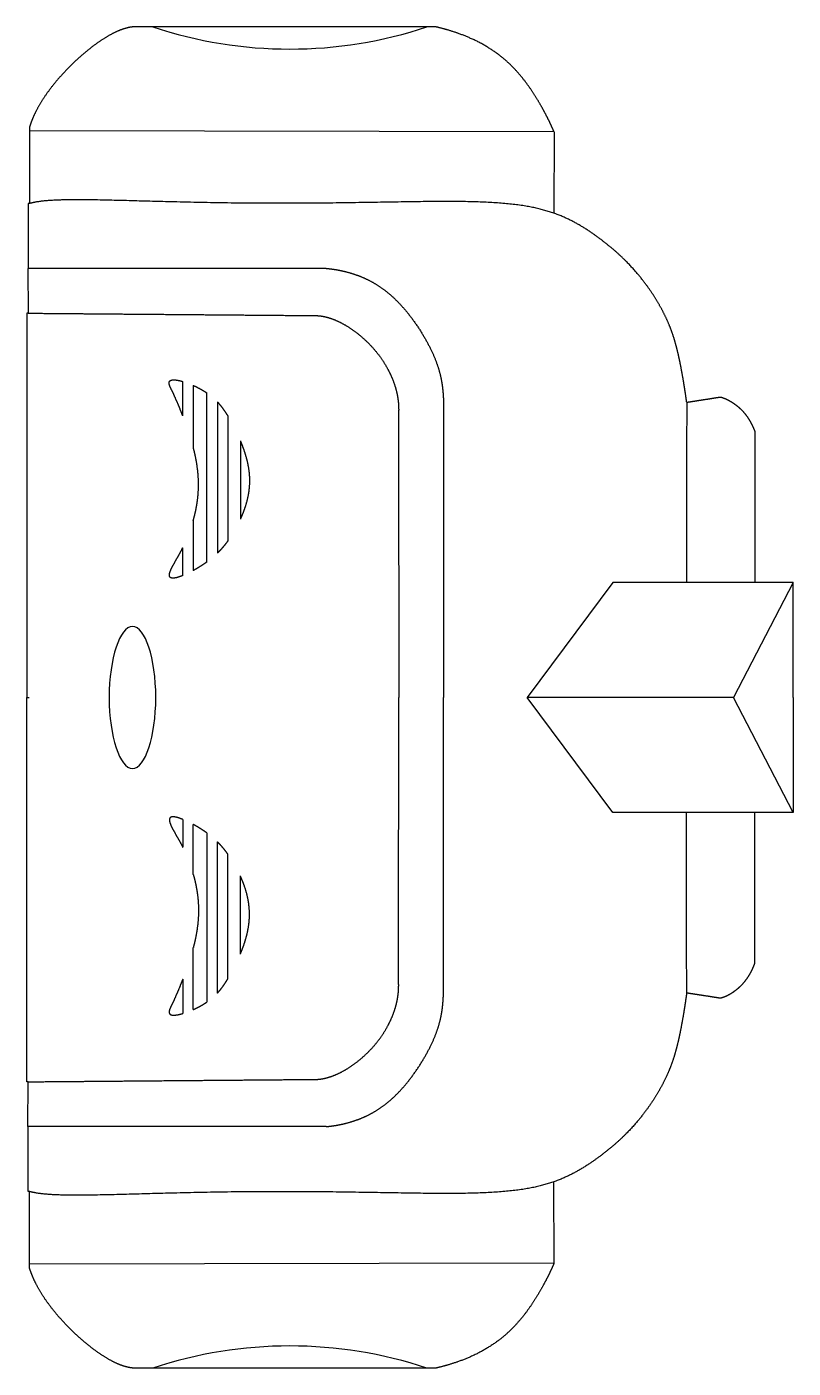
# Model space of a CAD drawing. Header units: millimetres. Extents: x 11.1 to 40, y -19.8 to 30.8.
import ezdxf

# ---------------------------------------------------------------- set-up
doc = ezdxf.new("R2010")
doc.units = ezdxf.units.MM
doc.layers.get('0').update_dxf_attribs({"linetype": 'CONTINUOUS'})

msp = doc.modelspace()

# ---------------------------------------------------------------- linework, layer by layer
for p, q in [((30.992, 26.849), (11.194, 26.89)), ((11.194, 26.89), (11.194, 24.143)), ((30.992, 26.849), (30.986, 23.777)), ((11.194, 24.143), (11.144, 24.143)), ((11.144, 24.143), (11.144, 21.694)), ((11.137, 21.694), (11.144, 20.003)), ((11.144, 20.003), (11.094, 20.003)), ((11.094, 20.003), (11.094, 5.5)), ((16.981, 16.128), (16.981, 17.425)), ((17.377, 17.276), (17.377, 14.936)), ((17.887, 10.61), (17.887, 16.996)), ((18.29, 16.652), (18.29, 10.949)), ((18.679, 16.122), (18.679, 11.409)), ((19.154, 15.182), (19.154, 12.235)), ((17.377, 12.185), (17.377, 10.292)), ((16.981, 10.102), (16.981, 11.154)), ((33.21, 9.841), (29.975, 5.5)), ((40.019, 9.841), (33.21, 9.841)), ((40.019, 9.841), (37.767, 5.5)), ((40.019, 5.5), (40.019, 9.841)), ((11.094, 5.5), (11.187, 5.5)), ((11.094, 5.5), (11.187, 5.5)), ((11.094, -9.003), (11.094, 5.5)), ((33.21, 1.159), (29.975, 5.5)), ((37.767, 5.5), (29.975, 5.5)), ((40.019, 1.159), (37.767, 5.5)), ((40.019, 5.5), (40.019, 1.159)), ((40.019, 1.159), (33.21, 1.159)), ((16.981, 0.898), (16.981, -0.153)), ((17.377, -1.184), (17.377, 0.709)), ((17.887, 0.39), (17.887, -5.995)), ((18.29, -5.652), (18.29, 0.052)), ((18.679, -5.121), (18.679, -0.408)), ((19.154, -4.181), (19.154, -1.235)), ((17.377, -6.275), (17.377, -3.936)), ((16.981, -5.127), (16.981, -6.424)), ((11.144, -9.002), (11.094, -9.003)), ((11.137, -10.694), (11.144, -9.002)), ((11.144, -13.143), (11.144, -10.694)), ((11.194, -13.143), (11.144, -13.143)), ((11.194, -15.89), (11.194, -13.143)), ((30.992, -15.848), (30.986, -12.776)), ((30.992, -15.848), (11.194, -15.89))]:
    msp.add_line(p, q)
for centre, start, end in [((21.024, 46.313), 251.5591, 288.4409), ((21.024, -35.313), 71.5591, 108.4409)]:
    msp.add_arc(centre, 16.342, start, end)
for centre, major_axis in [((15.082, 5.486), (0, -2.693)), ((15.082, 5.515), (0, 2.693))]:
    msp.add_ellipse(centre, major_axis=major_axis, ratio=0.327044, start_param=1.576115, end_param=4.70707)
for points in [[(15.139, 30.81), (15.093, 30.807), (14.997, 30.796), (14.847, 30.767), (14.636, 30.701), (14.35, 30.574), (14.045, 30.401), (13.723, 30.185), (13.39, 29.928), (13.053, 29.639), (12.723, 29.326), (12.408, 28.997), (12.119, 28.66), (11.86, 28.323), (11.637, 27.989), (11.45, 27.66), (11.33, 27.403), (11.256, 27.213), (11.213, 27.087), (11.194, 27.025)], [(26.526, 30.81), (26.07, 30.81), (25.159, 30.81), (23.793, 30.81), (21.971, 30.81), (19.694, 30.81), (17.872, 30.81), (16.506, 30.81), (15.595, 30.81), (15.139, 30.81)], [(30.992, 26.849), (30.974, 26.893), (30.935, 26.982), (30.872, 27.124), (30.775, 27.325), (30.633, 27.6), (30.468, 27.896), (30.28, 28.211), (30.065, 28.537), (29.819, 28.869), (29.541, 29.194), (29.226, 29.506), (28.872, 29.796), (28.48, 30.059), (28.049, 30.293), (27.58, 30.497), (27.176, 30.637), (26.857, 30.729), (26.637, 30.784), (26.526, 30.81)], [(11.194, 27.025), (11.194, 27.02), (11.194, 27.009), (11.194, 26.993), (11.194, 26.971), (11.194, 26.944), (11.194, 26.923), (11.194, 26.907), (11.194, 26.896), (11.194, 26.89)], [(11.197, 23.878), (11.197, 23.878), (11.197, 23.878), (11.197, 23.878), (11.197, 23.878), (11.197, 23.878)], [(22.398, 21.694), (21.947, 21.694), (21.046, 21.694), (19.695, 21.694), (17.893, 21.694), (15.641, 21.694), (13.839, 21.694), (12.488, 21.694), (11.587, 21.694), (11.137, 21.694)], [(22.398, 21.694), (22.46, 21.689), (22.584, 21.675), (22.769, 21.649), (23.013, 21.602), (23.315, 21.524), (23.614, 21.424), (23.911, 21.299), (24.204, 21.146), (24.496, 20.959), (24.787, 20.733), (25.076, 20.464), (25.36, 20.154), (25.634, 19.808), (25.893, 19.437), (26.127, 19.055), (26.33, 18.676), (26.496, 18.31), (26.623, 17.965), (26.713, 17.637), (26.773, 17.318), (26.8, 17.062), (26.813, 16.866), (26.818, 16.732), (26.819, 16.665)], [(11.144, 20.003), (11.575, 19.999), (12.437, 19.992), (13.73, 19.981), (15.454, 19.967), (17.609, 19.949), (19.332, 19.935), (20.625, 19.924), (21.487, 19.917), (21.918, 19.913)], [(21.918, 19.913), (21.961, 19.914), (22.047, 19.914), (22.178, 19.905), (22.359, 19.874), (22.594, 19.805), (22.838, 19.705), (23.089, 19.575), (23.342, 19.415), (23.594, 19.23), (23.839, 19.022), (24.07, 18.795), (24.283, 18.553), (24.473, 18.302), (24.638, 18.046), (24.777, 17.79), (24.892, 17.537), (24.983, 17.289), (25.051, 17.048), (25.099, 16.812), (25.126, 16.577), (25.132, 16.388), (25.128, 16.243), (25.122, 16.145), (25.118, 16.096)], [(36, 16.642), (36.052, 16.65), (36.154, 16.666), (36.307, 16.689), (36.511, 16.721), (36.766, 16.761), (36.971, 16.793), (37.124, 16.817), (37.226, 16.833), (37.277, 16.84)], [(37.277, 16.84), (37.295, 16.835), (37.332, 16.825), (37.388, 16.806), (37.463, 16.776), (37.559, 16.731), (37.656, 16.678), (37.755, 16.616), (37.854, 16.546), (37.952, 16.466), (38.048, 16.378), (38.14, 16.281), (38.227, 16.176), (38.309, 16.063), (38.384, 15.942), (38.453, 15.814), (38.504, 15.706), (38.539, 15.621), (38.561, 15.564), (38.572, 15.535)], [(36, 16.642), (36, 16.37), (35.999, 15.826), (35.998, 15.01), (35.996, 13.922), (35.993, 12.561), (35.991, 11.473), (35.99, 10.657), (35.989, 10.113), (35.988, 9.841)], [(38.572, 15.535), (38.572, 15.307), (38.572, 14.852), (38.572, 14.168), (38.572, 13.257), (38.572, 12.119), (38.572, 11.208), (38.572, 10.525), (38.572, 10.069), (38.572, 9.841)], [(36, -5.641), (36, -5.369), (35.999, -4.825), (35.998, -4.009), (35.996, -2.921), (35.993, -1.561), (35.991, -0.473), (35.99, 0.343), (35.989, 0.887), (35.988, 1.159)], [(38.572, -4.534), (38.572, -4.307), (38.572, -3.851), (38.572, -3.168), (38.572, -2.257), (38.572, -1.118), (38.572, -0.207), (38.572, 0.476), (38.572, 0.931), (38.572, 1.159)], [(37.277, -5.84), (37.295, -5.835), (37.332, -5.824), (37.388, -5.805), (37.463, -5.776), (37.559, -5.731), (37.656, -5.678), (37.755, -5.616), (37.854, -5.545), (37.952, -5.466), (38.048, -5.377), (38.14, -5.281), (38.227, -5.176), (38.309, -5.062), (38.384, -4.942), (38.453, -4.813), (38.504, -4.705), (38.539, -4.621), (38.561, -4.563), (38.572, -4.534)], [(21.918, -8.913), (21.961, -8.914), (22.047, -8.914), (22.178, -8.904), (22.359, -8.873), (22.594, -8.804), (22.838, -8.704), (23.089, -8.574), (23.342, -8.415), (23.594, -8.23), (23.839, -8.021), (24.07, -7.794), (24.283, -7.553), (24.473, -7.302), (24.638, -7.046), (24.777, -6.789), (24.892, -6.536), (24.983, -6.289), (25.051, -6.048), (25.099, -5.811), (25.126, -5.577), (25.132, -5.387), (25.128, -5.242), (25.122, -5.144), (25.118, -5.095)], [(22.398, -10.694), (22.46, -10.688), (22.584, -10.675), (22.769, -10.648), (23.013, -10.602), (23.315, -10.524), (23.614, -10.423), (23.911, -10.299), (24.204, -10.146), (24.496, -9.959), (24.787, -9.732), (25.076, -9.464), (25.36, -9.153), (25.634, -8.807), (25.893, -8.436), (26.127, -8.054), (26.33, -7.675), (26.496, -7.31), (26.623, -6.964), (26.713, -6.636), (26.773, -6.317), (26.8, -6.061), (26.813, -5.865), (26.818, -5.732), (26.819, -5.664)], [(36, -5.641), (36.052, -5.649), (36.154, -5.665), (36.307, -5.689), (36.511, -5.721), (36.766, -5.76), (36.971, -5.792), (37.124, -5.816), (37.226, -5.832), (37.277, -5.84)], [(11.144, -9.002), (11.575, -8.999), (12.437, -8.992), (13.73, -8.981), (15.454, -8.966), (17.609, -8.948), (19.332, -8.934), (20.625, -8.923), (21.487, -8.916), (21.918, -8.913)], [(22.398, -10.694), (21.947, -10.694), (21.046, -10.694), (19.695, -10.694), (17.893, -10.694), (15.641, -10.694), (13.839, -10.694), (12.488, -10.694), (11.587, -10.694), (11.137, -10.694)], [(11.197, -12.877), (11.197, -12.877), (11.197, -12.877), (11.197, -12.877), (11.197, -12.877), (11.197, -12.877)], [(11.194, -16.024), (11.194, -16.019), (11.194, -16.008), (11.194, -15.992), (11.194, -15.971), (11.194, -15.944), (11.194, -15.922), (11.194, -15.906), (11.194, -15.895), (11.194, -15.89)], [(15.139, -19.809), (15.093, -19.806), (14.997, -19.796), (14.847, -19.766), (14.636, -19.701), (14.35, -19.573), (14.045, -19.401), (13.723, -19.184), (13.39, -18.928), (13.053, -18.639), (12.723, -18.325), (12.408, -17.996), (12.119, -17.66), (11.86, -17.322), (11.637, -16.988), (11.45, -16.66), (11.33, -16.402), (11.256, -16.212), (11.213, -16.087), (11.194, -16.024)], [(30.992, -15.848), (30.974, -15.892), (30.935, -15.982), (30.872, -16.123), (30.775, -16.325), (30.633, -16.6), (30.468, -16.896), (30.28, -17.21), (30.065, -17.537), (29.819, -17.868), (29.541, -18.194), (29.226, -18.506), (28.872, -18.796), (28.48, -19.059), (28.049, -19.293), (27.58, -19.497), (27.176, -19.637), (26.857, -19.728), (26.637, -19.783), (26.526, -19.809)], [(26.526, -19.809), (26.07, -19.809), (25.159, -19.809), (23.793, -19.809), (21.971, -19.809), (19.694, -19.809), (17.872, -19.809), (16.506, -19.809), (15.595, -19.809), (15.139, -19.809)]]:
    msp.add_open_spline(points, degree=5)
for points, knots in [([(36, 16.642), (35.981, 16.782), (35.941, 17.055), (35.881, 17.444), (35.798, 17.919), (35.69, 18.444), (35.573, 18.91), (35.436, 19.336), (35.266, 19.755), (35.044, 20.197), (34.757, 20.683), (34.393, 21.205), (33.953, 21.734), (33.445, 22.241), (32.886, 22.703), (32.312, 23.122), (31.708, 23.489), (31.035, 23.79), (30.238, 24.013), (29.265, 24.154), (28.079, 24.218), (26.663, 24.225), (25.017, 24.199), (23.163, 24.164), (21.144, 24.143), (19.023, 24.151), (16.887, 24.191), (14.847, 24.252), (13.178, 24.297), (12.13, 24.286), (11.561, 24.228), (11.286, 24.169), (11.194, 24.143)], [0, 0, 0, 0, 0, 0, 0.0333333, 0.0666667, 0.1, 0.1333333, 0.1666667, 0.2, 0.2333333, 0.2666667, 0.3, 0.3333333, 0.3666667, 0.4, 0.4333333, 0.4666667, 0.5, 0.5333333, 0.5666667, 0.6, 0.6333333, 0.6666667, 0.7, 0.7333333, 0.7666667, 0.8, 0.8333333, 0.8666667, 0.9, 0.9203896, 0.9203896, 0.9203896, 0.9203896, 0.9203896, 0.9203896]), ([(16.981, 16.128), (16.978, 16.135), (16.952, 16.202), (16.903, 16.324), (16.836, 16.489), (16.757, 16.675), (16.68, 16.85), (16.621, 16.981), (16.57, 17.086), (16.52, 17.184), (16.473, 17.29), (16.455, 17.372), (16.468, 17.422), (16.491, 17.448), (16.507, 17.459), (16.522, 17.469), (16.561, 17.486), (16.634, 17.496), (16.737, 17.486), (16.861, 17.459), (16.945, 17.436), (16.981, 17.425)], [0.8696756, 0.8696756, 0.8696756, 0.8696756, 0.8696756, 0.8696756, 0.8714286, 0.8857143, 0.9, 0.9142857, 0.9285714, 0.9428571, 0.9571429, 0.9714286, 0.9857143, 1, 1, 1, 1, 1, 1.0142857, 1.0285714, 1.0386558, 1.0386558, 1.0386558, 1.0386558, 1.0386558, 1.0386558]), ([(17.377, 17.276), (17.422, 17.256), (17.522, 17.21), (17.628, 17.155), (17.73, 17.098), (17.825, 17.038), (17.879, 17.001), (17.887, 16.996)], [1.05970112, 1.05970112, 1.05970112, 1.05970112, 1.05970112, 1.05970112, 1.07142857, 1.08571429, 1.08815295, 1.08815295, 1.08815295, 1.08815295, 1.08815295, 1.08815295]), ([(18.29, 16.652), (18.317, 16.622), (18.378, 16.554), (18.458, 16.455), (18.535, 16.349), (18.608, 16.236), (18.658, 16.156), (18.679, 16.122)], [1.11705761, 1.11705761, 1.11705761, 1.11705761, 1.11705761, 1.11705761, 1.12857143, 1.14285714, 1.15315651, 1.15315651, 1.15315651, 1.15315651, 1.15315651, 1.15315651]), ([(26.819, 16.665), (26.819, 16.608), (26.819, 16.455), (26.819, 16.107), (26.819, 15.405), (26.819, 14.113), (26.819, 12.399), (26.819, 10.364), (26.819, 8.493), (26.819, 6.989), (26.819, 5.97), (26.819, 5.5)], [0, 0, 0, 0, 0, 0, 0.1, 0.2, 0.3, 0.4, 0.5, 0.6, 0.682471, 0.682471, 0.682471, 0.682471, 0.682471, 0.682471]), ([(25.118, 16.096), (25.119, 15.254), (25.123, 13.57), (25.127, 11.451), (25.131, 9.332), (25.135, 7.213), (25.138, 5.935), (25.139, 5.5)], [0, 0, 0, 0, 0, 0, 0.2, 0.4, 0.50337, 0.50337, 0.50337, 0.50337, 0.50337, 0.50337]), ([(17.377, 12.185), (17.391, 12.231), (17.419, 12.335), (17.46, 12.501), (17.509, 12.735), (17.553, 13.043), (17.577, 13.374), (17.577, 13.716), (17.55, 14.067), (17.503, 14.383), (17.453, 14.63), (17.411, 14.805), (17.385, 14.907), (17.377, 14.936)], [0.7025396, 0.7025396, 0.7025396, 0.7025396, 0.7025396, 0.7025396, 0.7142857, 0.7285714, 0.7428571, 0.7571429, 0.7714286, 0.7857143, 0.8, 0.8142857, 0.8199976, 0.8199976, 0.8199976, 0.8199976, 0.8199976, 0.8199976]), ([(19.154, 15.182), (19.173, 15.136), (19.215, 15.032), (19.278, 14.868), (19.354, 14.642), (19.429, 14.354), (19.482, 14.052), (19.504, 13.751), (19.496, 13.451), (19.457, 13.151), (19.388, 12.852), (19.308, 12.608), (19.238, 12.427), (19.186, 12.306), (19.157, 12.242), (19.154, 12.235)], [1.2032632, 1.2032632, 1.2032632, 1.2032632, 1.2032632, 1.2032632, 1.2142857, 1.2285714, 1.2428571, 1.2571429, 1.2714286, 1.2857143, 1.3, 1.3142857, 1.3285714, 1.3428571, 1.344572, 1.344572, 1.344572, 1.344572, 1.344572, 1.344572]), ([(16.981, 10.102), (16.935, 10.084), (16.843, 10.049), (16.716, 10.009), (16.578, 9.989), (16.479, 10.026), (16.459, 10.129), (16.507, 10.281), (16.597, 10.461), (16.703, 10.649), (16.805, 10.824), (16.881, 10.96), (16.934, 11.061), (16.967, 11.126), (16.981, 11.154)], [1.5009206, 1.5009206, 1.5009206, 1.5009206, 1.5009206, 1.5009206, 1.5142857, 1.5285714, 1.5428571, 1.5571429, 1.5714286, 1.5857143, 1.6, 1.6142857, 1.6285714, 1.6390266, 1.6390266, 1.6390266, 1.6390266, 1.6390266, 1.6390266]), ([(18.679, 11.409), (18.657, 11.379), (18.603, 11.304), (18.528, 11.208), (18.45, 11.116), (18.37, 11.029), (18.311, 10.97), (18.29, 10.949)], [1.3904896, 1.3904896, 1.3904896, 1.3904896, 1.3904896, 1.3904896, 1.4, 1.41428571, 1.4224457, 1.4224457, 1.4224457, 1.4224457, 1.4224457, 1.4224457]), ([(17.887, 10.61), (17.864, 10.594), (17.794, 10.544), (17.696, 10.478), (17.593, 10.414), (17.487, 10.352), (17.406, 10.307), (17.377, 10.292)], [1.45000276, 1.45000276, 1.45000276, 1.45000276, 1.45000276, 1.45000276, 1.45714286, 1.47142857, 1.47905856, 1.47905856, 1.47905856, 1.47905856, 1.47905856, 1.47905856]), ([(25.118, -5.095), (25.119, -4.253), (25.123, -2.569), (25.127, -0.45), (25.131, 1.669), (25.135, 3.788), (25.138, 5.065), (25.139, 5.5)], [0, 0, 0, 0, 0, 0, 0.2, 0.4, 0.50337, 0.50337, 0.50337, 0.50337, 0.50337, 0.50337]), ([(26.819, -5.664), (26.819, -5.607), (26.819, -5.454), (26.819, -5.107), (26.819, -4.405), (26.819, -3.113), (26.819, -1.399), (26.819, 0.636), (26.819, 2.507), (26.819, 4.012), (26.819, 5.03), (26.819, 5.5)], [0, 0, 0, 0, 0, 0, 0.1, 0.2, 0.3, 0.4, 0.5, 0.6, 0.682471, 0.682471, 0.682471, 0.682471, 0.682471, 0.682471]), ([(16.981, 0.898), (16.935, 0.917), (16.843, 0.952), (16.716, 0.991), (16.578, 1.012), (16.479, 0.974), (16.459, 0.872), (16.507, 0.719), (16.597, 0.539), (16.703, 0.352), (16.805, 0.177), (16.881, 0.041), (16.934, -0.06), (16.967, -0.125), (16.981, -0.153)], [1.5009206, 1.5009206, 1.5009206, 1.5009206, 1.5009206, 1.5009206, 1.5142857, 1.5285714, 1.5428571, 1.5571429, 1.5714286, 1.5857143, 1.6, 1.6142857, 1.6285714, 1.6390266, 1.6390266, 1.6390266, 1.6390266, 1.6390266, 1.6390266]), ([(17.887, 0.39), (17.864, 0.407), (17.794, 0.457), (17.696, 0.523), (17.593, 0.587), (17.487, 0.649), (17.406, 0.693), (17.377, 0.709)], [1.45000276, 1.45000276, 1.45000276, 1.45000276, 1.45000276, 1.45000276, 1.45714286, 1.47142857, 1.47905856, 1.47905856, 1.47905856, 1.47905856, 1.47905856, 1.47905856]), ([(18.679, -0.408), (18.657, -0.378), (18.603, -0.303), (18.528, -0.207), (18.45, -0.116), (18.37, -0.029), (18.311, 0.03), (18.29, 0.052)], [1.3904896, 1.3904896, 1.3904896, 1.3904896, 1.3904896, 1.3904896, 1.4, 1.41428571, 1.4224457, 1.4224457, 1.4224457, 1.4224457, 1.4224457, 1.4224457]), ([(17.377, -1.184), (17.391, -1.231), (17.419, -1.334), (17.46, -1.5), (17.509, -1.734), (17.553, -2.043), (17.577, -2.374), (17.577, -2.716), (17.55, -3.066), (17.503, -3.382), (17.453, -3.63), (17.411, -3.805), (17.385, -3.907), (17.377, -3.936)], [0.7025396, 0.7025396, 0.7025396, 0.7025396, 0.7025396, 0.7025396, 0.7142857, 0.7285714, 0.7428571, 0.7571429, 0.7714286, 0.7857143, 0.8, 0.8142857, 0.8199976, 0.8199976, 0.8199976, 0.8199976, 0.8199976, 0.8199976]), ([(19.154, -4.181), (19.173, -4.136), (19.215, -4.032), (19.278, -3.867), (19.354, -3.641), (19.429, -3.353), (19.482, -3.052), (19.504, -2.751), (19.496, -2.45), (19.457, -2.15), (19.388, -1.852), (19.308, -1.608), (19.238, -1.426), (19.186, -1.305), (19.157, -1.242), (19.154, -1.235)], [1.2032632, 1.2032632, 1.2032632, 1.2032632, 1.2032632, 1.2032632, 1.2142857, 1.2285714, 1.2428571, 1.2571429, 1.2714286, 1.2857143, 1.3, 1.3142857, 1.3285714, 1.3428571, 1.344572, 1.344572, 1.344572, 1.344572, 1.344572, 1.344572]), ([(16.981, -5.127), (16.978, -5.135), (16.952, -5.201), (16.903, -5.323), (16.836, -5.488), (16.757, -5.674), (16.68, -5.85), (16.621, -5.981), (16.57, -6.085), (16.52, -6.184), (16.473, -6.289), (16.455, -6.371), (16.468, -6.422), (16.491, -6.448), (16.507, -6.458), (16.522, -6.469), (16.561, -6.486), (16.634, -6.495), (16.737, -6.486), (16.861, -6.459), (16.945, -6.435), (16.981, -6.424)], [0.8696756, 0.8696756, 0.8696756, 0.8696756, 0.8696756, 0.8696756, 0.8714286, 0.8857143, 0.9, 0.9142857, 0.9285714, 0.9428571, 0.9571429, 0.9714286, 0.9857143, 1, 1, 1, 1, 1, 1.0142857, 1.0285714, 1.0386558, 1.0386558, 1.0386558, 1.0386558, 1.0386558, 1.0386558]), ([(18.29, -5.652), (18.317, -5.622), (18.378, -5.554), (18.458, -5.454), (18.535, -5.348), (18.608, -5.235), (18.658, -5.155), (18.679, -5.121)], [1.11705761, 1.11705761, 1.11705761, 1.11705761, 1.11705761, 1.11705761, 1.12857143, 1.14285714, 1.15315651, 1.15315651, 1.15315651, 1.15315651, 1.15315651, 1.15315651]), ([(36, -5.641), (35.981, -5.781), (35.941, -6.055), (35.881, -6.443), (35.798, -6.918), (35.69, -7.444), (35.573, -7.909), (35.436, -8.335), (35.266, -8.754), (35.044, -9.197), (34.757, -9.683), (34.393, -10.204), (33.953, -10.734), (33.445, -11.241), (32.886, -11.703), (32.312, -12.122), (31.708, -12.488), (31.035, -12.789), (30.238, -13.013), (29.265, -13.153), (28.079, -13.218), (26.663, -13.225), (25.017, -13.198), (23.163, -13.163), (21.144, -13.142), (19.023, -13.15), (16.887, -13.191), (14.847, -13.252), (13.178, -13.297), (12.13, -13.286), (11.561, -13.228), (11.286, -13.169), (11.194, -13.143)], [0, 0, 0, 0, 0, 0, 0.0333333, 0.0666667, 0.1, 0.1333333, 0.1666667, 0.2, 0.2333333, 0.2666667, 0.3, 0.3333333, 0.3666667, 0.4, 0.4333333, 0.4666667, 0.5, 0.5333333, 0.5666667, 0.6, 0.6333333, 0.6666667, 0.7, 0.7333333, 0.7666667, 0.8, 0.8333333, 0.8666667, 0.9, 0.9203896, 0.9203896, 0.9203896, 0.9203896, 0.9203896, 0.9203896]), ([(17.377, -6.275), (17.422, -6.255), (17.522, -6.209), (17.628, -6.155), (17.73, -6.097), (17.825, -6.037), (17.879, -6.001), (17.887, -5.995)], [1.05970112, 1.05970112, 1.05970112, 1.05970112, 1.05970112, 1.05970112, 1.07142857, 1.08571429, 1.08815295, 1.08815295, 1.08815295, 1.08815295, 1.08815295, 1.08815295])]:
    msp.add_open_spline(points, degree=5, knots=knots)

doc.saveas('drawing.dxf')
